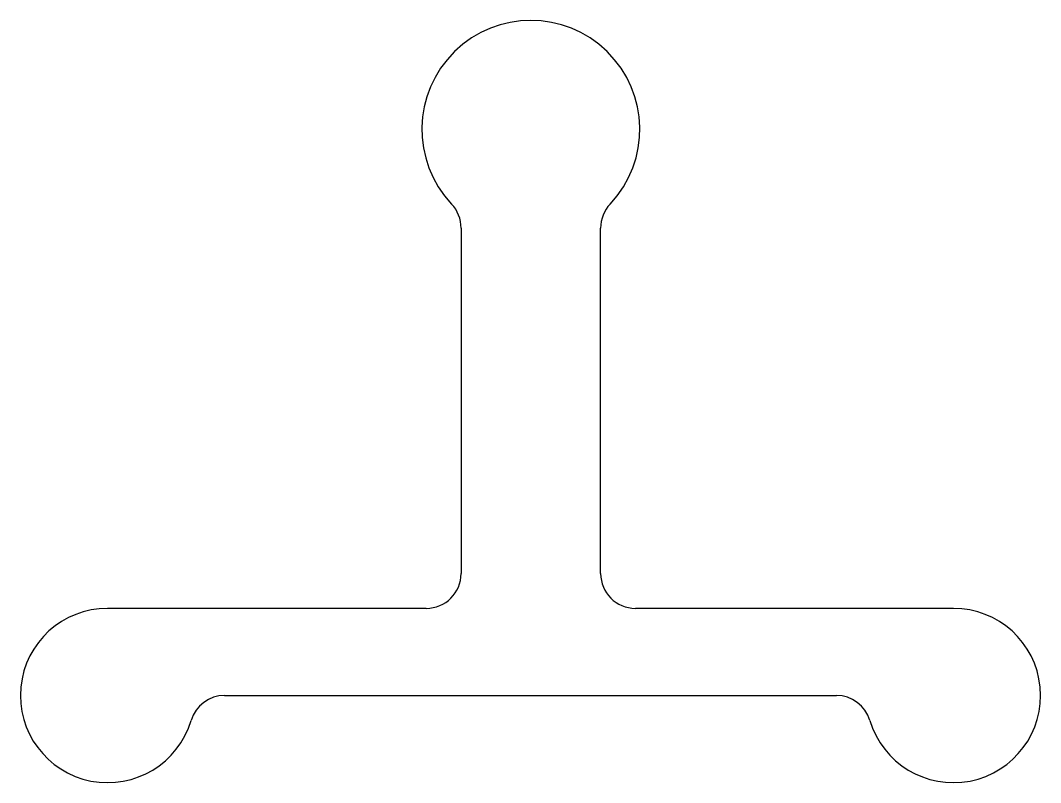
# Model space of a CAD drawing. Extents: x -0.8 to 14.1, y -0.7 to 10.4.
import ezdxf

# ---------------------------------------------------------------- set-up
doc = ezdxf.new("R2010")
doc.units = 0
doc.layers.get('0').update_dxf_attribs({"linetype": 'CONTINUOUS'})

msp = doc.modelspace()

# ---------------------------------------------------------------- linework, layer by layer
for p, q in [((5.613, 7.338), (5.613, 2.304)), ((7.645, 2.304), (7.645, 7.338)), ((5.105, 1.796), (0.464, 1.796)), ((12.783, 1.796), (8.153, 1.796)), ((2.168, 0.526), (11.079, 0.526))]:
    msp.add_line(p, q)
for centre, radius, start, end in [((6.629, 8.776), 1.587, 316.6582, 223.3417), ((5.105, 7.338), 0.508, 360, 43.3417), ((8.153, 7.338), 0.508, 136.6582, 180), ((5.105, 2.304), 0.508, 270, 360), ((8.153, 2.304), 0.508, 180, 270), ((0.464, 0.526), 1.27, 90, 343.3985), ((12.783, 0.526), 1.27, 196.6015, 90), ((2.168, 0.018), 0.508, 90, 163.3985), ((11.079, 0.018), 0.508, 16.6015, 90)]:
    msp.add_arc(centre, radius, start, end)

doc.saveas('drawing.dxf')
